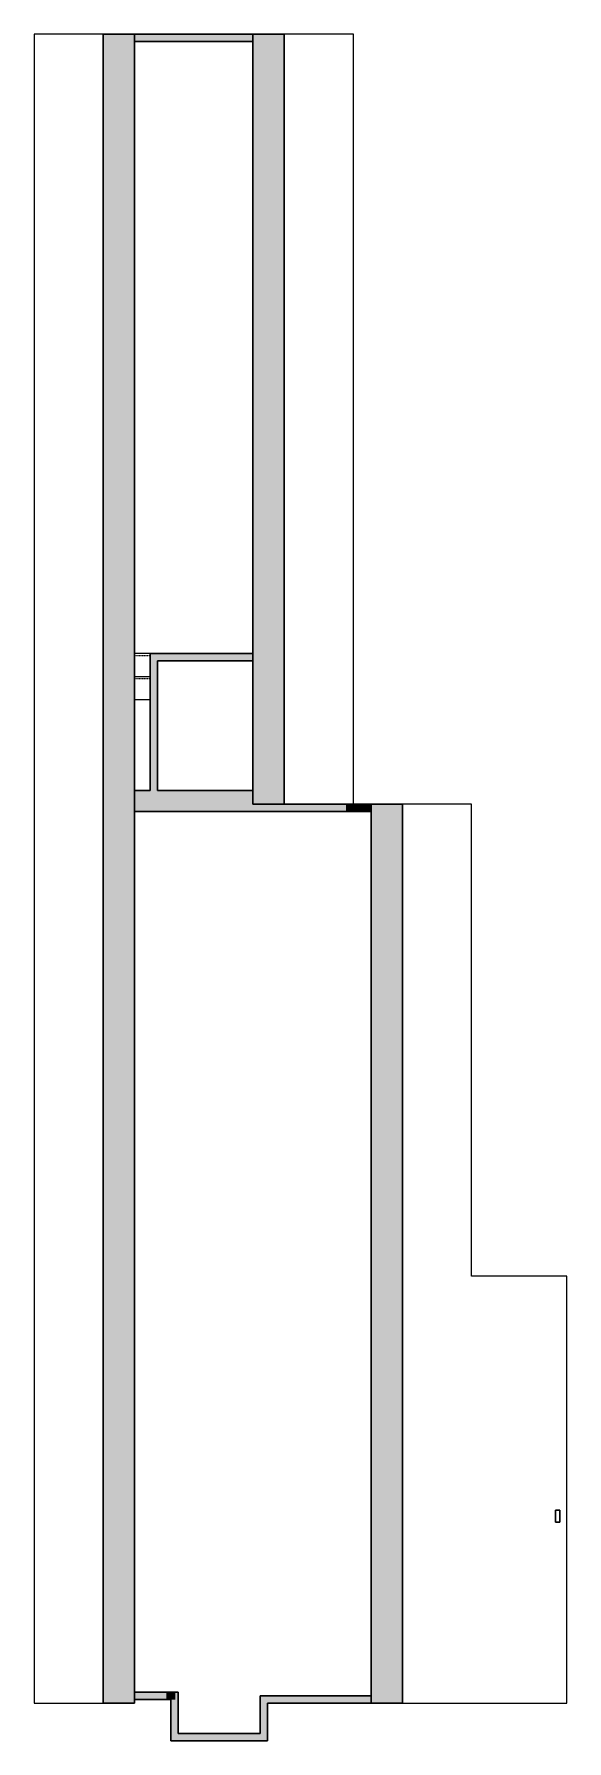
# Model space of a CAD drawing. Header units: inches. Extents: x -1176 to 1551, y -3558 to 978.
# Drawn here: x -1022 to -767, y -3558 to -2743 of the extents above; entities that cross this region are included whole.
import ezdxf

# ---------------------------------------------------------------- set-up
doc = ezdxf.new("R2010")
doc.units = ezdxf.units.IN
doc.header["$MEASUREMENT"] = 0
doc.linetypes.add('Demolished', pattern=[0.1875, 0.125, -0.0625])
doc.linetypes.add('Overhead 1_16_', pattern=[0.101562, 0.0625, -0.039062])
for name, color, linetype, lineweight in [('A-DOOR', 31, 'Continuous', 18), ('A-DOOR-FRAM', 31, 'Continuous', 30), ('A-ROOF', 132, 'Demolished', 9), ('A-ROOF-PATT', 132, 'Continuous', 18), ('A-WALL', 113, 'Continuous', 18), ('A-WALL-PATT', 111, 'Continuous', 18), ('I-WALL', 2, 'Continuous', 18), ('S-STRS', 31, 'Demolished', 9)]:
    doc.layers.add(name, color=color, linetype=linetype, lineweight=lineweight)

# ---------------------------------------------------------------- blocks, each defined once
blk = doc.blocks.new('Single Flush - D2 2_10_5_ X 8_-6215624-1st Floor Demo')
at = {"layer": 'A-DOOR-FRAM', "color": 8}
for p, q in [((17.250004, 4), (17.250004, -1.75)), ((17.250004, 4), (19.250004, 4)), ((19.250004, 4), (19.250004, -1.75)), ((17.250004, -1.75), (19.250004, -1.75))]:
    blk.add_line(p, q, dxfattribs=at)

msp = doc.modelspace()

# ---------------------------------------------------------------- hatches: boundary and pattern name
at = {"layer": 'A-ROOF-PATT'}
h = msp.add_hatch(color=250, dxfattribs=at)
h.paths.add_polyline_path([(-973.93, -3539.96), (-973.93, -2742.51), (-988.93, -2742.51), (-988.93, -3539.96)], flags=0)
h.paths.add_polyline_path([(-860.93, -3539.96), (-845.93, -3539.96), (-845.93, -3110.46), (-860.93, -3110.46), (-860.93, -3161.15)], flags=0)
h.paths.add_polyline_path([(-917.43, -3110.46), (-902.43, -3110.46), (-902.43, -2742.51), (-917.43, -2742.51), (-917.43, -2849.37)], flags=0)
at = {"layer": 'A-WALL-PATT', "lineweight": 9}
for points in [[(-973.93, -2746.01), (-917.43, -2746.01), (-917.43, -2742.51), (-973.93, -2742.51)], [(-962.93, -3103.96), (-962.93, -3038.51), (-966.43, -3038.51), (-966.43, -3103.96)], [(-944.74, -3042.01), (-917.43, -3042.01), (-917.43, -3038.51), (-962.93, -3038.51), (-962.93, -3042.01)], [(-872.93, -3113.96), (-872.93, -3110.46), (-917.43, -3110.46), (-917.43, -3103.96), (-973.93, -3103.96), (-973.93, -3113.96), (-944.74, -3113.96)], [(-872.93, -3113.96), (-869.43, -3113.96), (-869.43, -3110.46), (-872.93, -3110.46)], [(-860.93, -3113.96), (-860.93, -3110.46), (-869.43, -3110.46), (-869.43, -3113.96)], [(-956.68, -3538.21), (-953.18, -3538.21), (-953.18, -3534.71), (-973.93, -3534.71), (-973.93, -3538.21), (-958.43, -3538.21)], [(-956.68, -3538.21), (-954.93, -3538.21), (-954.93, -3534.71), (-958.43, -3534.71), (-958.43, -3538.21)], [(-956.68, -3554.46), (-953.18, -3554.46), (-953.18, -3538.21), (-956.68, -3538.21)], [(-910.43, -3539.96), (-860.93, -3539.96), (-860.93, -3536.46), (-913.93, -3536.46), (-913.93, -3539.96)], [(-910.43, -3557.96), (-910.43, -3539.96), (-913.93, -3539.96), (-913.93, -3557.96)], [(-956.68, -3557.96), (-913.93, -3557.96), (-913.93, -3554.46), (-956.68, -3554.46)]]:
    msp.add_hatch(color=7, dxfattribs=at).paths.add_polyline_path(points, flags=0)

# ---------------------------------------------------------------- linework, layer by layer
at = {"layer": 'A-ROOF', "linetype": 'Continuous', "lineweight": 18}
for p, q in [((-1021.93, -2742.51), (-1021.93, -3539.96)), ((-988.93, -2742.51), (-1021.93, -2742.51)), ((-869.43, -2742.51), (-902.43, -2742.51)), ((-869.43, -3110.46), (-869.43, -2742.51)), ((-812.93, -3110.46), (-845.93, -3110.46)), ((-812.93, -3335.96), (-812.93, -3110.46)), ((-767.43, -3335.96), (-812.93, -3335.96)), ((-767.43, -3539.96), (-767.43, -3335.96)), ((-1021.93, -3539.96), (-988.93, -3539.96)), ((-845.93, -3539.96), (-767.43, -3539.96))]:
    msp.add_line(p, q, dxfattribs=at)
at = {"layer": 'A-ROOF', "color": 8, "linetype": 'Continuous', "lineweight": 30}
for p, q in [((-973.93, -2742.51), (-988.93, -2742.51)), ((-988.93, -2742.51), (-988.93, -3539.96)), ((-973.93, -3539.96), (-973.93, -2742.51)), ((-917.43, -2742.51), (-917.43, -3110.46)), ((-902.43, -2742.51), (-917.43, -2742.51)), ((-902.43, -3110.46), (-902.43, -2742.51)), ((-917.43, -3110.46), (-902.43, -3110.46)), ((-860.93, -3110.46), (-860.93, -3539.96)), ((-845.93, -3110.46), (-860.93, -3110.46)), ((-845.93, -3539.96), (-845.93, -3110.46)), ((-988.93, -3539.96), (-973.93, -3539.96)), ((-860.93, -3539.96), (-845.93, -3539.96))]:
    msp.add_line(p, q, dxfattribs=at)
at = {"layer": 'A-WALL', "color": 8, "lineweight": 30}
for p, q in [((-966.43, -3103.96), (-973.93, -3103.96)), ((-917.43, -3103.96), (-962.93, -3103.96)), ((-973.93, -3113.96), (-872.93, -3113.96)), ((-872.93, -3110.46), (-902.43, -3110.46))]:
    msp.add_line(p, q, dxfattribs=at)
at = {"layer": 'A-WALL', "color": 55}
for p, q in [((-954.93, -3534.71), (-958.43, -3534.71)), ((-958.43, -3538.21), (-956.68, -3538.21))]:
    msp.add_line(p, q, dxfattribs=at)
at = {"layer": 'I-WALL', "color": 8, "lineweight": 30}
for p, q in [((-917.43, -2742.51), (-973.93, -2742.51)), ((-973.93, -2746.01), (-917.43, -2746.01)), ((-966.43, -3038.51), (-966.43, -3103.96)), ((-917.43, -3038.51), (-966.43, -3038.51)), ((-962.93, -3103.96), (-962.93, -3042.01)), ((-962.93, -3042.01), (-917.43, -3042.01)), ((-860.93, -3110.46), (-872.93, -3110.46)), ((-872.93, -3113.96), (-860.93, -3113.96)), ((-958.43, -3534.71), (-973.93, -3534.71)), ((-973.93, -3538.21), (-958.43, -3538.21)), ((-958.43, -3534.71), (-958.43, -3538.21)), ((-956.68, -3538.21), (-956.68, -3557.96)), ((-954.93, -3538.21), (-954.93, -3534.71)), ((-953.18, -3534.71), (-954.93, -3534.71)), ((-953.18, -3554.46), (-953.18, -3534.71)), ((-860.93, -3536.46), (-913.93, -3536.46)), ((-913.93, -3536.46), (-913.93, -3554.46)), ((-910.43, -3539.96), (-860.93, -3539.96)), ((-910.43, -3557.96), (-910.43, -3539.96)), ((-913.93, -3554.46), (-953.18, -3554.46)), ((-956.68, -3557.96), (-910.43, -3557.96))]:
    msp.add_line(p, q, dxfattribs=at)
at = {"layer": 'S-STRS', "linetype": 'Continuous'}
for p, q in [((-966.43, -3038.51), (-973.93, -3038.51)), ((-966.43, -3049.51), (-973.93, -3049.51)), ((-966.43, -3060.51), (-973.93, -3060.51))]:
    msp.add_line(p, q, dxfattribs=at)
at = {"layer": 'S-STRS', "linetype": 'Overhead 1_16_'}
for p, q in [((-966.43, -3039.51), (-973.93, -3039.51)), ((-966.43, -3050.51), (-973.93, -3050.51))]:
    msp.add_line(p, q, dxfattribs=at)

# ---------------------------------------------------------------- block references
at = {"layer": 'A-DOOR'}
msp.add_blockref('Single Flush - D2 2_10_5_ X 8_-6215624-1st Floor Demo', (-790.05, -3451.71), dxfattribs=at)

doc.saveas('drawing.dxf')
